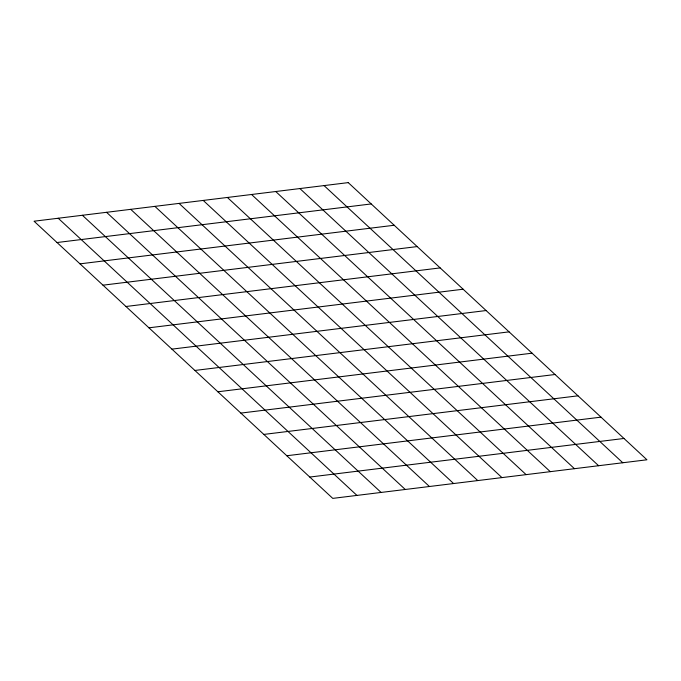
<?xml version="1.0" encoding="UTF-8"?>
<svg xmlns="http://www.w3.org/2000/svg" width="681" height="681" viewBox="0 0 681 681"><rect width="100%" height="100%" fill="white"/><g stroke="black" fill="none" stroke-linecap="round" stroke-linejoin="round"><path stroke-width="1.02" d="M57.025 242.53L371.213 203.942M80.009 263.853L394.197 225.258M102.984 285.177L417.172 246.582M125.959 306.493L440.147 267.905M148.943 327.816L463.131 289.221M171.918 349.14L486.106 310.545M194.894 370.455L509.082 331.86M217.869 391.779L532.057 353.184M240.853 413.095L555.041 374.507M263.828 434.418L578.016 395.823M286.803 455.742L600.991 417.147M309.787 477.058L623.975 438.47M324.071 185.59L622.783 462.757M299.904 188.56L598.616 465.727M275.737 191.523L574.449 468.69M251.561 194.494L550.274 471.661M227.394 197.464L526.107 474.631M203.227 200.435L501.94 477.602M179.06 203.398L477.773 480.565M154.893 206.369L453.606 483.536M130.726 209.339L429.439 486.506M106.551 212.31L405.263 489.477M82.384 215.273L381.096 492.44M58.217 218.243L356.929 495.41M348.238 182.619L34.05 221.214L332.762 498.381L646.95 459.786L348.238 182.619"/></g></svg>
